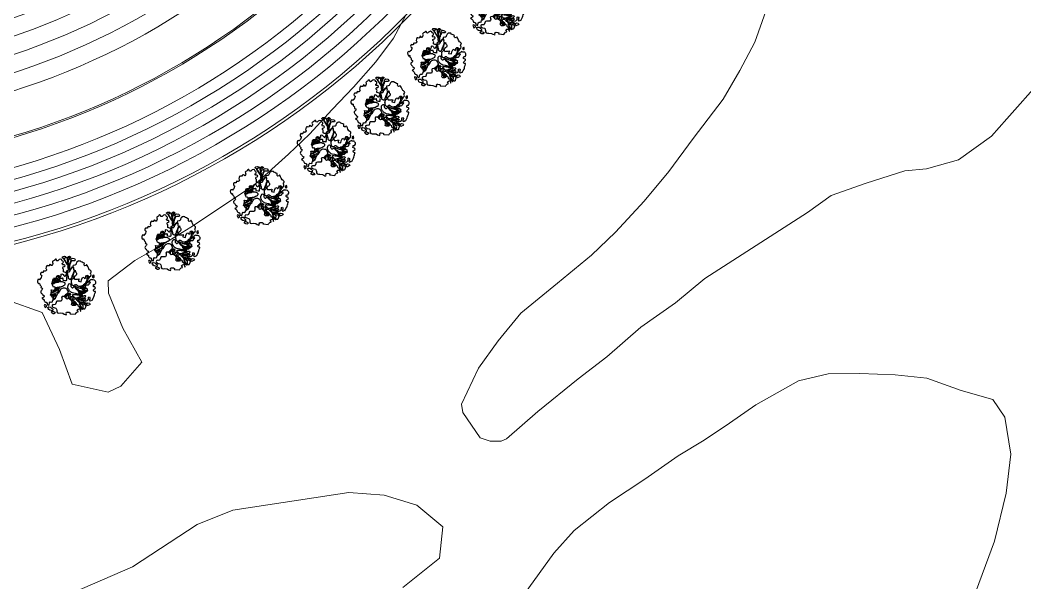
# Model space of a CAD drawing. Header units: metres. Extents: x 30 to 776, y 38 to 676.
# Drawn here: x 473.6 to 543.4, y 211.6 to 250.6 of the extents above; entities that cross this region are included whole.
import ezdxf

# ---------------------------------------------------------------- set-up
doc = ezdxf.new("R2010")
doc.units = ezdxf.units.M
doc.layers.add('01_Fina', color=7, linetype='Continuous')
doc.layers.add('planting render', color=7, linetype='Continuous')

# ---------------------------------------------------------------- blocks, each defined once
blk = doc.blocks.new('pohon2')
at = {"layer": 'planting render', "color": 94}
for points in [[(0.201, 0.693), (0.318, 0.683), (0.325, 0.664), (0.348, 0.627), (0.374, 0.613), (0.364, 0.59), (0.345, 0.569), (0.364, 0.552), (0.405, 0.538), (0.397, 0.514), (0.389, 0.492), (0.372, 0.498), (0.355, 0.488), (0.351, 0.471), (0.341, 0.456), (0.314, 0.451), (0.289, 0.458), (0.281, 0.48), (0.262, 0.486), (0.219, 0.494), (0.192, 0.477), (0.192, 0.45), (0.187, 0.406), (0.167, 0.38), (0.11, 0.354), (0.085, 0.354), (0.06, 0.373), (0.035, 0.361), (0.034, 0.35), (0.014, 0.343), (0.002, 0.333), (-0.024, 0.323), (-0.065, 0.333), (-0.075, 0.354), (-0.067, 0.367), (-0.058, 0.39), (-0.059, 0.413), (-0.067, 0.44), (-0.081, 0.444), (-0.112, 0.451), (-0.145, 0.456), (-0.169, 0.464), (-0.177, 0.476), (-0.178, 0.499), (-0.183, 0.542), (-0.194, 0.55), (-0.223, 0.56), (-0.244, 0.562), (-0.259, 0.574), (-0.259, 0.593), (-0.247, 0.616), (-0.209, 0.628), (-0.163, 0.628), (-0.147, 0.64), (-0.137, 0.652), (-0.127, 0.678), (-0.121, 0.711), (-0.103, 0.73), (-0.07, 0.73), (-0.035, 0.722), (0.025, 0.717), (0.061, 0.73), (0.089, 0.735), (0.107, 0.737), (0.115, 0.715), (0.104, 0.696), (0.108, 0.676), (0.13, 0.667), (0.17, 0.666), (0.192, 0.671), (0.196, 0.682), (0.191, 0.693), (0.201, 0.693)], [(-0.2, 0.771), (-0.235, 0.759), (-0.243, 0.736), (-0.228, 0.718), (-0.196, 0.719), (-0.161, 0.727), (-0.153, 0.74), (-0.168, 0.761), (-0.178, 0.77), (-0.2, 0.771)], [(-0.332, 0.587), (-0.33, 0.534), (-0.316, 0.511), (-0.287, 0.511), (-0.262, 0.498), (-0.272, 0.478), (-0.262, 0.464), (-0.258, 0.438), (-0.265, 0.4), (-0.286, 0.389), (-0.313, 0.363), (-0.341, 0.349), (-0.336, 0.309), (-0.339, 0.251), (-0.352, 0.229), (-0.303, 0.222), (-0.264, 0.213), (-0.261, 0.187), (-0.27, 0.154), (-0.283, 0.138), (-0.306, 0.15), (-0.326, 0.127), (-0.343, 0.102), (-0.363, 0.073), (-0.354, 0.03), (-0.355, -0.018), (-0.347, -0.047), (-0.291, -0.055), (-0.28, -0.077), (-0.284, -0.094), (-0.284, -0.119), (-0.279, -0.137), (-0.268, -0.131), (-0.257, -0.135), (-0.243, -0.144), (-0.23, -0.139), (-0.22, -0.126), (-0.205, -0.12), (-0.192, -0.13), (-0.184, -0.145), (-0.185, -0.164), (-0.187, -0.184), (-0.176, -0.196), (-0.158, -0.191), (-0.139, -0.181), (-0.124, -0.164), (-0.101, -0.155), (-0.089, -0.154), (-0.077, -0.175), (-0.065, -0.216), (-0.074, -0.232), (-0.093, -0.242), (-0.118, -0.243), (-0.147, -0.249), (-0.152, -0.282), (-0.152, -0.299), (-0.158, -0.31), (-0.177, -0.323), (-0.182, -0.346), (-0.174, -0.361), (-0.15, -0.372), (-0.137, -0.39), (-0.148, -0.407), (-0.164, -0.413), (-0.194, -0.405), (-0.204, -0.414), (-0.211, -0.435), (-0.197, -0.447), (-0.194, -0.465), (-0.195, -0.482), (-0.206, -0.492), (-0.227, -0.497), (-0.234, -0.513), (-0.249, -0.523), (-0.279, -0.526), (-0.298, -0.513), (-0.315, -0.497), (-0.329, -0.48), (-0.341, -0.471), (-0.355, -0.473), (-0.363, -0.482), (-0.366, -0.494), (-0.375, -0.504), (-0.387, -0.504), (-0.404, -0.484), (-0.413, -0.468), (-0.428, -0.458), (-0.44, -0.449), (-0.447, -0.441), (-0.449, -0.428), (-0.441, -0.412), (-0.435, -0.401), (-0.431, -0.391), (-0.435, -0.367), (-0.445, -0.343), (-0.454, -0.344), (-0.478, -0.362), (-0.491, -0.364), (-0.5, -0.349), (-0.503, -0.335), (-0.502, -0.326), (-0.508, -0.325), (-0.518, -0.317), (-0.539, -0.318), (-0.549, -0.32), (-0.561, -0.311), (-0.564, -0.304), (-0.568, -0.278), (-0.568, -0.245), (-0.558, -0.236), (-0.551, -0.228), (-0.548, -0.215), (-0.551, -0.205), (-0.555, -0.197), (-0.561, -0.189), (-0.572, -0.181), (-0.583, -0.178), (-0.591, -0.178), (-0.606, -0.181), (-0.613, -0.176), (-0.613, -0.169), (-0.614, -0.155), (-0.614, -0.144), (-0.622, -0.136), (-0.641, -0.133), (-0.654, -0.133), (-0.659, -0.135), (-0.669, -0.119), (-0.671, -0.094), (-0.664, -0.08), (-0.653, -0.072), (-0.635, -0.064), (-0.635, -0.046), (-0.639, -0.019), (-0.642, 0.006), (-0.656, 0.021), (-0.664, 0.043), (-0.675, 0.042), (-0.693, 0.04), (-0.704, 0.048), (-0.707, 0.06), (-0.711, 0.078), (-0.702, 0.111), (-0.69, 0.127), (-0.673, 0.138), (-0.663, 0.136), (-0.661, 0.124), (-0.648, 0.13), (-0.642, 0.143), (-0.636, 0.165), (-0.619, 0.175), (-0.608, 0.182), (-0.597, 0.192), (-0.598, 0.203), (-0.598, 0.215), (-0.593, 0.221), (-0.585, 0.224), (-0.566, 0.229), (-0.559, 0.239), (-0.559, 0.257), (-0.564, 0.269), (-0.576, 0.283), (-0.587, 0.302), (-0.585, 0.321), (-0.576, 0.335), (-0.566, 0.347), (-0.55, 0.355), (-0.538, 0.363), (-0.527, 0.374), (-0.523, 0.387), (-0.503, 0.387), (-0.487, 0.395), (-0.487, 0.411), (-0.491, 0.427), (-0.507, 0.446), (-0.517, 0.453), (-0.529, 0.459), (-0.516, 0.468), (-0.5, 0.474), (-0.471, 0.492), (-0.461, 0.509), (-0.456, 0.521), (-0.441, 0.535), (-0.43, 0.538), (-0.411, 0.537), (-0.399, 0.543), (-0.384, 0.563), (-0.382, 0.578), (-0.372, 0.59), (-0.355, 0.591), (-0.332, 0.592), (-0.332, 0.587)], [(-0.411, 0.664), (-0.392, 0.655), (-0.38, 0.639), (-0.384, 0.62), (-0.396, 0.609), (-0.414, 0.601), (-0.44, 0.601), (-0.44, 0.601), (-0.442, 0.621), (-0.42, 0.646), (-0.412, 0.664)], [(-0.222, 0.704), (-0.256, 0.707), (-0.288, 0.705), (-0.317, 0.695), (-0.317, 0.695), (-0.335, 0.671), (-0.345, 0.653), (-0.342, 0.636), (-0.325, 0.633), (-0.285, 0.627), (-0.266, 0.644), (-0.254, 0.655), (-0.24, 0.656), (-0.227, 0.671), (-0.222, 0.704)], [(0.447, 0.428), (0.468, 0.413), (0.491, 0.415), (0.51, 0.421), (0.529, 0.437), (0.527, 0.448), (0.524, 0.473), (0.519, 0.492), (0.519, 0.513), (0.511, 0.525), (0.497, 0.525), (0.472, 0.506), (0.468, 0.48), (0.468, 0.457), (0.462, 0.436), (0.45, 0.435), (0.447, 0.428)], [(0.488, 0.335), (0.531, 0.312), (0.555, 0.283), (0.555, 0.258), (0.548, 0.226), (0.572, 0.213), (0.586, 0.232), (0.588, 0.26), (0.582, 0.299), (0.601, 0.306), (0.623, 0.292), (0.634, 0.278), (0.65, 0.281), (0.652, 0.27), (0.66, 0.234), (0.673, 0.199), (0.676, 0.173), (0.676, 0.143), (0.683, 0.114), (0.686, 0.079), (0.685, 0.066), (0.661, 0.066), (0.644, 0.062), (0.633, 0.047), (0.633, 0.034), (0.652, 0.011), (0.671, -0.012), (0.664, -0.028), (0.653, -0.038), (0.63, -0.039), (0.61, -0.046), (0.61, -0.069), (0.611, -0.092), (0.642, -0.096), (0.648, -0.11), (0.655, -0.134), (0.65, -0.162), (0.636, -0.176), (0.622, -0.186), (0.615, -0.198), (0.582, -0.194), (0.566, -0.191), (0.553, -0.194), (0.537, -0.196), (0.527, -0.184), (0.508, -0.169), (0.493, -0.157), (0.502, -0.141), (0.518, -0.13), (0.515, -0.106), (0.499, -0.09), (0.498, -0.066), (0.488, -0.047), (0.465, -0.042), (0.451, -0.042), (0.423, -0.02), (0.424, -0.001), (0.433, 0.016), (0.447, 0.023), (0.483, 0.036), (0.483, 0.057), (0.496, 0.084), (0.488, 0.103), (0.47, 0.112), (0.47, 0.112), (0.445, 0.143), (0.437, 0.161), (0.412, 0.165), (0.387, 0.186), (0.388, 0.209), (0.413, 0.219), (0.44, 0.208), (0.462, 0.208), (0.474, 0.214), (0.473, 0.239), (0.457, 0.255), (0.463, 0.267), (0.477, 0.273), (0.49, 0.282), (0.485, 0.302), (0.479, 0.314), (0.488, 0.335)], [(0.619, 0.383), (0.611, 0.4), (0.573, 0.424), (0.562, 0.43), (0.54, 0.417), (0.537, 0.397), (0.539, 0.386), (0.55, 0.371), (0.562, 0.359), (0.597, 0.361), (0.608, 0.37), (0.619, 0.383)], [(0.244, -0.097), (0.311, -0.096), (0.311, -0.147), (0.323, -0.2), (0.353, -0.219), (0.376, -0.188), (0.397, -0.215), (0.393, -0.241), (0.408, -0.269), (0.429, -0.273), (0.446, -0.264), (0.463, -0.251), (0.482, -0.248), (0.507, -0.276), (0.507, -0.305), (0.488, -0.335), (0.49, -0.355), (0.5, -0.368), (0.492, -0.389), (0.466, -0.406), (0.444, -0.414), (0.414, -0.451), (0.393, -0.48), (0.374, -0.502), (0.359, -0.519), (0.353, -0.496), (0.353, -0.496), (0.326, -0.487), (0.308, -0.496), (0.3, -0.512), (0.3, -0.54), (0.3, -0.54), (0.267, -0.548), (0.242, -0.554), (0.217, -0.557), (0.205, -0.572), (0.187, -0.572), (0.163, -0.569), (0.147, -0.561), (0.123, -0.532), (0.112, -0.498), (0.112, -0.482), (0.105, -0.463), (0.087, -0.454), (0.087, -0.454), (0.047, -0.439), (0.047, -0.439), (0.048, -0.422), (0.048, -0.422), (0.067, -0.39), (0.067, -0.39), (0.074, -0.362), (0.074, -0.346), (0.074, -0.346), (0.096, -0.323), (0.096, -0.323), (0.122, -0.337), (0.122, -0.337), (0.136, -0.305), (0.152, -0.29), (0.166, -0.277), (0.17, -0.25), (0.165, -0.228), (0.151, -0.209), (0.127, -0.194), (0.127, -0.157), (0.145, -0.125), (0.181, -0.134), (0.213, -0.144), (0.239, -0.155), (0.253, -0.148), (0.242, -0.125), (0.244, -0.097), (0.244, -0.097)], [(0.571, -0.244), (0.588, -0.264), (0.582, -0.289), (0.572, -0.307), (0.556, -0.294), (0.544, -0.28), (0.552, -0.258), (0.571, -0.244)], [(-0.155, -0.592), (-0.191, -0.553), (-0.198, -0.555), (-0.226, -0.56), (-0.24, -0.581), (-0.225, -0.603), (-0.192, -0.612), (-0.171, -0.612), (-0.155, -0.592)], [(-0.043, -0.619), (-0.052, -0.601), (-0.078, -0.592), (-0.106, -0.611), (-0.098, -0.628), (-0.08, -0.636), (-0.043, -0.619)], [(0.049, -0.552), (0.011, -0.545), (-0.01, -0.535), (-0.035, -0.556), (-0.029, -0.58), (-0.002, -0.604), (0.047, -0.604), (0.072, -0.581), (0.07, -0.558), (0.049, -0.552)]]:
    blk.add_lwpolyline(points, dxfattribs=at)
at = {"layer": 'planting render', "color": 34}
for points in [[(0.397, 0.514), (0.397, 0.497), (0.403, 0.493), (0.407, 0.488), (0.413, 0.489), (0.421, 0.494), (0.421, 0.502), (0.417, 0.515), (0.416, 0.528), (0.415, 0.539), (0.415, 0.546), (0.416, 0.555), (0.416, 0.568), (0.421, 0.577), (0.427, 0.587), (0.431, 0.586), (0.431, 0.583), (0.427, 0.576), (0.422, 0.568), (0.422, 0.562), (0.422, 0.541), (0.422, 0.532), (0.423, 0.52), (0.423, 0.516), (0.426, 0.511), (0.431, 0.511), (0.439, 0.516), (0.443, 0.522), (0.451, 0.532), (0.456, 0.538), (0.465, 0.544), (0.469, 0.539), (0.471, 0.534), (0.462, 0.525), (0.443, 0.505), (0.413, 0.468), (0.402, 0.458), (0.394, 0.443), (0.384, 0.426), (0.381, 0.42), (0.38, 0.413), (0.38, 0.409), (0.383, 0.405), (0.388, 0.406), (0.393, 0.407), (0.404, 0.413), (0.409, 0.417), (0.418, 0.423), (0.427, 0.428), (0.435, 0.432), (0.446, 0.437), (0.45, 0.435), (0.447, 0.428), (0.443, 0.425), (0.431, 0.417), (0.419, 0.412), (0.409, 0.403), (0.402, 0.397), (0.403, 0.393), (0.415, 0.386), (0.428, 0.385), (0.474, 0.383), (0.49, 0.383), (0.505, 0.387), (0.515, 0.389), (0.528, 0.394), (0.537, 0.397), (0.543, 0.39), (0.539, 0.386), (0.523, 0.38), (0.512, 0.377), (0.5, 0.372), (0.489, 0.372), (0.471, 0.372), (0.445, 0.372), (0.428, 0.376), (0.415, 0.377), (0.397, 0.377), (0.377, 0.379), (0.367, 0.377), (0.34, 0.36), (0.331, 0.358), (0.319, 0.355), (0.311, 0.351), (0.307, 0.347), (0.303, 0.335), (0.308, 0.329), (0.324, 0.329), (0.335, 0.329), (0.381, 0.33), (0.423, 0.331), (0.445, 0.341), (0.464, 0.336), (0.484, 0.327), (0.48, 0.318), (0.47, 0.321), (0.453, 0.325), (0.444, 0.321), (0.434, 0.319), (0.42, 0.319), (0.395, 0.316), (0.39, 0.312), (0.397, 0.304), (0.406, 0.294), (0.418, 0.289), (0.437, 0.281), (0.452, 0.279), (0.466, 0.274), (0.47, 0.27), (0.463, 0.267), (0.462, 0.264), (0.45, 0.269), (0.444, 0.27), (0.437, 0.27), (0.426, 0.274), (0.414, 0.279), (0.4, 0.285), (0.394, 0.29), (0.387, 0.297), (0.382, 0.301), (0.376, 0.306), (0.362, 0.311), (0.354, 0.314), (0.343, 0.314), (0.332, 0.314), (0.319, 0.314), (0.31, 0.312), (0.304, 0.309), (0.305, 0.305), (0.314, 0.297), (0.323, 0.291), (0.339, 0.281), (0.36, 0.265), (0.383, 0.252), (0.397, 0.241), (0.409, 0.236), (0.426, 0.227), (0.412, 0.224), (0.406, 0.224), (0.39, 0.232), (0.382, 0.236), (0.372, 0.243), (0.367, 0.247), (0.357, 0.252), (0.348, 0.257), (0.341, 0.262), (0.331, 0.268), (0.317, 0.277), (0.307, 0.283), (0.301, 0.291), (0.295, 0.295), (0.286, 0.302), (0.279, 0.304), (0.275, 0.306), (0.267, 0.309), (0.26, 0.308), (0.25, 0.308), (0.237, 0.307), (0.233, 0.306), (0.227, 0.302), (0.223, 0.3), (0.218, 0.291), (0.214, 0.288), (0.208, 0.284), (0.191, 0.27), (0.183, 0.266), (0.178, 0.261), (0.175, 0.256), (0.173, 0.249), (0.173, 0.243), (0.176, 0.236), (0.183, 0.231), (0.192, 0.229), (0.205, 0.228), (0.236, 0.225), (0.251, 0.224), (0.27, 0.223), (0.292, 0.223), (0.323, 0.221), (0.338, 0.219), (0.343, 0.218), (0.346, 0.217), (0.353, 0.214), (0.371, 0.215), (0.382, 0.211), (0.388, 0.211), (0.388, 0.209), (0.374, 0.203), (0.363, 0.202), (0.353, 0.203), (0.346, 0.203), (0.337, 0.206), (0.329, 0.208), (0.321, 0.209), (0.315, 0.209), (0.306, 0.208), (0.298, 0.207), (0.288, 0.206), (0.263, 0.203), (0.251, 0.205), (0.238, 0.204), (0.23, 0.202), (0.222, 0.202), (0.162, 0.202), (0.136, 0.196), (0.123, 0.19), (0.108, 0.183), (0.098, 0.178), (0.081, 0.165), (0.065, 0.15), (0.055, 0.141), (0.049, 0.134), (0.038, 0.119), (0.028, 0.101), (0.025, 0.088), (0.023, 0.072), (0.023, 0.061), (0.023, 0.049), (0.023, 0.04), (0.028, 0.031), (0.037, 0.01), (0.055, -0.002), (0.063, 0.003), (0.077, 0.005), (0.082, 0.012), (0.086, 0.025), (0.086, 0.039), (0.089, 0.049), (0.093, 0.056), (0.098, 0.064), (0.108, 0.072), (0.108, 0.072), (0.124, 0.082), (0.124, 0.082), (0.144, 0.081), (0.144, 0.081), (0.152, 0.072), (0.152, 0.072), (0.157, 0.061), (0.166, 0.055), (0.176, 0.053), (0.185, 0.056), (0.191, 0.063), (0.193, 0.067), (0.195, 0.071), (0.2, 0.076), (0.207, 0.08), (0.207, 0.08), (0.215, 0.086), (0.221, 0.09), (0.226, 0.094), (0.229, 0.097), (0.236, 0.1), (0.242, 0.102), (0.247, 0.105), (0.253, 0.107), (0.258, 0.11), (0.263, 0.113), (0.267, 0.116), (0.271, 0.121), (0.275, 0.127), (0.278, 0.131), (0.278, 0.131), (0.281, 0.138), (0.285, 0.142), (0.288, 0.148), (0.291, 0.153), (0.302, 0.169), (0.308, 0.177), (0.315, 0.181), (0.326, 0.187), (0.334, 0.189), (0.34, 0.189), (0.349, 0.19), (0.357, 0.189), (0.368, 0.189), (0.377, 0.19), (0.387, 0.189), (0.387, 0.189), (0.387, 0.186), (0.366, 0.185), (0.358, 0.184), (0.35, 0.183), (0.346, 0.182), (0.342, 0.181), (0.338, 0.179), (0.335, 0.177), (0.331, 0.176), (0.326, 0.173), (0.322, 0.17), (0.318, 0.167), (0.316, 0.164), (0.313, 0.162), (0.31, 0.159), (0.308, 0.155), (0.307, 0.152), (0.307, 0.152), (0.305, 0.146), (0.304, 0.144), (0.304, 0.144), (0.303, 0.141), (0.303, 0.141), (0.303, 0.137), (0.303, 0.137), (0.303, 0.132), (0.307, 0.131), (0.315, 0.131), (0.318, 0.134), (0.327, 0.14), (0.327, 0.14), (0.336, 0.144), (0.339, 0.145), (0.344, 0.146), (0.352, 0.148), (0.356, 0.149), (0.367, 0.15), (0.374, 0.152), (0.38, 0.154), (0.386, 0.157), (0.391, 0.16), (0.395, 0.165), (0.398, 0.168), (0.398, 0.168), (0.402, 0.173), (0.405, 0.17), (0.4, 0.164), (0.397, 0.158), (0.394, 0.155), (0.39, 0.153), (0.39, 0.153), (0.386, 0.15), (0.386, 0.15), (0.382, 0.146), (0.382, 0.146), (0.375, 0.145), (0.367, 0.145), (0.362, 0.145), (0.358, 0.144), (0.358, 0.144), (0.354, 0.143), (0.354, 0.143), (0.35, 0.14), (0.35, 0.14), (0.349, 0.137), (0.349, 0.132), (0.353, 0.13), (0.358, 0.13), (0.368, 0.129), (0.373, 0.128), (0.379, 0.128), (0.388, 0.125), (0.397, 0.125), (0.404, 0.125), (0.411, 0.125), (0.418, 0.125), (0.423, 0.125), (0.43, 0.125), (0.436, 0.125), (0.438, 0.127), (0.442, 0.128), (0.446, 0.129), (0.45, 0.13), (0.453, 0.133), (0.463, 0.121), (0.455, 0.116), (0.45, 0.114), (0.445, 0.112), (0.44, 0.112), (0.432, 0.111), (0.428, 0.111), (0.422, 0.111), (0.414, 0.113), (0.41, 0.113), (0.406, 0.113), (0.403, 0.113), (0.396, 0.113), (0.392, 0.113), (0.386, 0.114), (0.381, 0.115), (0.381, 0.115), (0.374, 0.115), (0.369, 0.115), (0.365, 0.115), (0.361, 0.116), (0.356, 0.117), (0.356, 0.117), (0.348, 0.118), (0.342, 0.12), (0.337, 0.121), (0.331, 0.121), (0.325, 0.12), (0.325, 0.12), (0.305, 0.117), (0.3, 0.116), (0.296, 0.115), (0.293, 0.112), (0.289, 0.108), (0.286, 0.106), (0.281, 0.104), (0.276, 0.103), (0.273, 0.103), (0.269, 0.102), (0.264, 0.101), (0.244, 0.088), (0.234, 0.084), (0.229, 0.08), (0.224, 0.076), (0.219, 0.072), (0.219, 0.072), (0.215, 0.066), (0.213, 0.063), (0.213, 0.063), (0.21, 0.06), (0.21, 0.06), (0.204, 0.057), (0.201, 0.055), (0.197, 0.05), (0.194, 0.047), (0.194, 0.047), (0.192, 0.042), (0.191, 0.036), (0.191, 0.036), (0.192, 0.033), (0.201, 0.032), (0.201, 0.032), (0.209, 0.033), (0.227, 0.039), (0.227, 0.039), (0.241, 0.045), (0.248, 0.047), (0.257, 0.049), (0.267, 0.05), (0.278, 0.052), (0.297, 0.052), (0.308, 0.054), (0.319, 0.052), (0.328, 0.053), (0.338, 0.055), (0.351, 0.057), (0.358, 0.061), (0.368, 0.067), (0.376, 0.072), (0.384, 0.076), (0.397, 0.08), (0.409, 0.083), (0.418, 0.085), (0.431, 0.088), (0.443, 0.091), (0.452, 0.092), (0.468, 0.092), (0.478, 0.092), (0.487, 0.092), (0.492, 0.094), (0.494, 0.089), (0.487, 0.088), (0.48, 0.087), (0.469, 0.085), (0.464, 0.085), (0.455, 0.085), (0.45, 0.082), (0.445, 0.081), (0.437, 0.079), (0.433, 0.077), (0.429, 0.076), (0.424, 0.076), (0.42, 0.075), (0.416, 0.075), (0.412, 0.074), (0.407, 0.071), (0.405, 0.071), (0.405, 0.071), (0.401, 0.069), (0.397, 0.067), (0.393, 0.064), (0.393, 0.064), (0.388, 0.06), (0.385, 0.057), (0.383, 0.054), (0.38, 0.051), (0.378, 0.046), (0.378, 0.044), (0.378, 0.041), (0.378, 0.041), (0.381, 0.04), (0.381, 0.04), (0.39, 0.039), (0.397, 0.037), (0.4, 0.037), (0.404, 0.037), (0.41, 0.036), (0.413, 0.035), (0.418, 0.034), (0.423, 0.034), (0.427, 0.034), (0.427, 0.034), (0.433, 0.034), (0.439, 0.033), (0.442, 0.033), (0.448, 0.03), (0.452, 0.029), (0.453, 0.025), (0.443, 0.021), (0.439, 0.024), (0.434, 0.025), (0.427, 0.026), (0.424, 0.026), (0.421, 0.027), (0.418, 0.027), (0.412, 0.027), (0.408, 0.027), (0.401, 0.027), (0.396, 0.027), (0.389, 0.028), (0.385, 0.03), (0.382, 0.031), (0.376, 0.032), (0.371, 0.033), (0.366, 0.034), (0.361, 0.034), (0.356, 0.035), (0.346, 0.035), (0.34, 0.036), (0.335, 0.036), (0.329, 0.036), (0.326, 0.035), (0.326, 0.035), (0.324, 0.034), (0.323, 0.031), (0.323, 0.029), (0.326, 0.026), (0.332, 0.021), (0.336, 0.019), (0.345, 0.014), (0.35, 0.013), (0.355, 0.011), (0.364, 0.007), (0.374, 0.004), (0.378, 0.003), (0.382, 0.001), (0.39, -0.008), (0.395, -0.012), (0.398, -0.014), (0.403, -0.018), (0.408, -0.021), (0.411, -0.021), (0.414, -0.021), (0.42, -0.021), (0.423, -0.021), (0.424, -0.021), (0.444, -0.036), (0.426, -0.038), (0.42, -0.036), (0.411, -0.033), (0.411, -0.033), (0.405, -0.031), (0.402, -0.03), (0.397, -0.031), (0.397, -0.031), (0.397, -0.031), (0.395, -0.039), (0.4, -0.043), (0.4, -0.043), (0.409, -0.049), (0.416, -0.052), (0.428, -0.063), (0.437, -0.081), (0.446, -0.092), (0.453, -0.099), (0.461, -0.109), (0.469, -0.115), (0.479, -0.124), (0.489, -0.13), (0.499, -0.136), (0.502, -0.141), (0.497, -0.149), (0.488, -0.14), (0.483, -0.138), (0.473, -0.134), (0.467, -0.13), (0.462, -0.127), (0.462, -0.127), (0.455, -0.12), (0.449, -0.113), (0.449, -0.113), (0.441, -0.108), (0.437, -0.108), (0.437, -0.108), (0.434, -0.115), (0.437, -0.12), (0.44, -0.124), (0.448, -0.144), (0.451, -0.151), (0.456, -0.165), (0.458, -0.171), (0.464, -0.19), (0.474, -0.213), (0.476, -0.217), (0.48, -0.224), (0.483, -0.23), (0.486, -0.239), (0.486, -0.247), (0.485, -0.252), (0.482, -0.248), (0.476, -0.249), (0.472, -0.236), (0.47, -0.232), (0.468, -0.227), (0.467, -0.223), (0.465, -0.22), (0.463, -0.216), (0.461, -0.212), (0.459, -0.21), (0.459, -0.21), (0.454, -0.209), (0.45, -0.209), (0.447, -0.211), (0.445, -0.214), (0.444, -0.218), (0.444, -0.224), (0.444, -0.229), (0.444, -0.233), (0.445, -0.239), (0.445, -0.244), (0.445, -0.249), (0.445, -0.255), (0.446, -0.264), (0.446, -0.264), (0.429, -0.273), (0.428, -0.256), (0.426, -0.248), (0.426, -0.243), (0.427, -0.236), (0.427, -0.229), (0.428, -0.221), (0.428, -0.215), (0.428, -0.21), (0.43, -0.204), (0.43, -0.199), (0.43, -0.192), (0.43, -0.188), (0.431, -0.182), (0.436, -0.162), (0.434, -0.155), (0.433, -0.146), (0.431, -0.14), (0.43, -0.136), (0.426, -0.13), (0.424, -0.122), (0.423, -0.115), (0.423, -0.11), (0.42, -0.104), (0.419, -0.089), (0.417, -0.083), (0.414, -0.077), (0.412, -0.073), (0.406, -0.069), (0.396, -0.064), (0.38, -0.045), (0.376, -0.039), (0.37, -0.031), (0.369, -0.026), (0.364, -0.02), (0.36, -0.012), (0.356, -0.008), (0.348, -0.003), (0.336, 0.001), (0.325, 0.006), (0.319, 0.01), (0.313, 0.014), (0.307, 0.018), (0.3, 0.02), (0.289, 0.022), (0.28, 0.022), (0.273, 0.022), (0.262, 0.018), (0.251, 0.013), (0.241, 0.008), (0.233, 0.005), (0.21, -0.007), (0.2, -0.008), (0.189, -0.003), (0.182, 0), (0.178, 0.005), (0.173, 0.013), (0.169, 0.018), (0.165, 0.022), (0.161, 0.026), (0.154, 0.028), (0.15, 0.029), (0.147, 0.03), (0.141, 0.03), (0.133, 0.028), (0.128, 0.026), (0.122, 0.024), (0.116, 0.02), (0.112, 0.014), (0.108, 0.008), (0.104, 0.002), (0.102, -0.006), (0.1, -0.012), (0.092, -0.037), (0.088, -0.044), (0.085, -0.055), (0.083, -0.061), (0.083, -0.068), (0.082, -0.074), (0.082, -0.088), (0.094, -0.125), (0.104, -0.134), (0.107, -0.136), (0.113, -0.141), (0.12, -0.146), (0.13, -0.151), (0.127, -0.157), (0.127, -0.175), (0.107, -0.174), (0.099, -0.168), (0.099, -0.168), (0.089, -0.165), (0.083, -0.17), (0.083, -0.17), (0.085, -0.181), (0.09, -0.189), (0.098, -0.226), (0.099, -0.24), (0.099, -0.247), (0.099, -0.252), (0.099, -0.259), (0.1, -0.273), (0.101, -0.279), (0.101, -0.279), (0.103, -0.287), (0.106, -0.298), (0.109, -0.307), (0.11, -0.314), (0.111, -0.321), (0.111, -0.326), (0.109, -0.33), (0.096, -0.323), (0.092, -0.297), (0.091, -0.293), (0.091, -0.288), (0.09, -0.284), (0.09, -0.281), (0.088, -0.276), (0.088, -0.273), (0.085, -0.264), (0.085, -0.261), (0.084, -0.258), (0.084, -0.253), (0.085, -0.249), (0.085, -0.244), (0.085, -0.242), (0.085, -0.239), (0.085, -0.235), (0.083, -0.228), (0.08, -0.221), (0.079, -0.217), (0.077, -0.211), (0.076, -0.208), (0.075, -0.204), (0.073, -0.193), (0.07, -0.187), (0.069, -0.181), (0.069, -0.177), (0.069, -0.174), (0.069, -0.162), (0.07, -0.156), (0.068, -0.147), (0.067, -0.143), (0.061, -0.13), (0.059, -0.127), (0.057, -0.125), (0.053, -0.111), (0.05, -0.103), (0.044, -0.099), (0.039, -0.099), (0.028, -0.104), (0.022, -0.108), (0.01, -0.111), (0.001, -0.115), (-0.003, -0.122), (-0.005, -0.128), (-0.005, -0.135), (-0.005, -0.143), (-0.006, -0.152), (-0.009, -0.159), (-0.014, -0.165), (-0.02, -0.17), (-0.021, -0.179), (-0.027, -0.192), (-0.031, -0.202), (-0.035, -0.213), (-0.04, -0.222), (-0.044, -0.231), (-0.049, -0.238), (-0.05, -0.249), (-0.052, -0.255), (-0.052, -0.263), (-0.044, -0.265), (-0.033, -0.269), (-0.021, -0.272), (-0.009, -0.276), (-0.005, -0.286), (-0.005, -0.286), (0.002, -0.3), (0.003, -0.312), (0.005, -0.323), (0.011, -0.336), (0.016, -0.343), (0.021, -0.35), (0.034, -0.379), (0.044, -0.389), (0.054, -0.395), (0.061, -0.4), (0.057, -0.406), (0.037, -0.396), (0.029, -0.39), (0.018, -0.378), (0.016, -0.37), (0.012, -0.363), (0.006, -0.351), (0.005, -0.345), (0.003, -0.338), (-0.002, -0.337), (-0.008, -0.328), (-0.011, -0.322), (-0.013, -0.311), (-0.017, -0.305), (-0.017, -0.305), (-0.023, -0.305), (-0.023, -0.313), (-0.021, -0.321), (-0.022, -0.334), (-0.023, -0.338), (-0.024, -0.348), (-0.024, -0.359), (-0.024, -0.365), (-0.024, -0.373), (-0.024, -0.382), (-0.025, -0.395), (-0.027, -0.416), (-0.027, -0.422), (-0.025, -0.443), (-0.023, -0.452), (-0.023, -0.464), (-0.023, -0.475), (-0.019, -0.494), (-0.017, -0.502), (-0.013, -0.518), (-0.011, -0.531), (-0.009, -0.538), (-0.02, -0.539), (-0.024, -0.533), (-0.03, -0.518), (-0.035, -0.504), (-0.036, -0.496), (-0.036, -0.488), (-0.037, -0.477), (-0.037, -0.465), (-0.04, -0.453), (-0.042, -0.445), (-0.04, -0.435), (-0.04, -0.427), (-0.04, -0.42), (-0.04, -0.413), (-0.04, -0.413), (-0.04, -0.401), (-0.04, -0.391), (-0.04, -0.391), (-0.043, -0.38), (-0.043, -0.38), (-0.053, -0.377), (-0.058, -0.387), (-0.059, -0.394), (-0.056, -0.401), (-0.056, -0.401), (-0.059, -0.417), (-0.062, -0.429), (-0.062, -0.429), (-0.062, -0.443), (-0.062, -0.451), (-0.062, -0.46), (-0.069, -0.466), (-0.079, -0.484), (-0.08, -0.498), (-0.079, -0.508), (-0.077, -0.526), (-0.073, -0.54), (-0.07, -0.563), (-0.07, -0.587), (-0.07, -0.61), (-0.077, -0.613), (-0.078, -0.609), (-0.078, -0.592), (-0.078, -0.577), (-0.08, -0.563), (-0.081, -0.551), (-0.083, -0.542), (-0.086, -0.531), (-0.091, -0.524), (-0.095, -0.531), (-0.101, -0.542), (-0.105, -0.562), (-0.112, -0.577), (-0.122, -0.601), (-0.131, -0.603), (-0.136, -0.6), (-0.135, -0.592), (-0.127, -0.577), (-0.123, -0.566), (-0.119, -0.554), (-0.116, -0.542), (-0.109, -0.532), (-0.105, -0.518), (-0.097, -0.505), (-0.097, -0.496), (-0.095, -0.486), (-0.09, -0.479), (-0.084, -0.469), (-0.078, -0.459), (-0.073, -0.449), (-0.074, -0.438), (-0.083, -0.439), (-0.093, -0.447), (-0.109, -0.464), (-0.16, -0.52), (-0.182, -0.543), (-0.192, -0.554), (-0.203, -0.556), (-0.204, -0.552), (-0.198, -0.543), (-0.102, -0.441), (-0.093, -0.433), (-0.083, -0.425), (-0.077, -0.418), (-0.069, -0.397), (-0.068, -0.388), (-0.07, -0.379), (-0.071, -0.375), (-0.066, -0.361), (-0.061, -0.353), (-0.054, -0.345), (-0.05, -0.334), (-0.047, -0.324), (-0.046, -0.316), (-0.046, -0.306), (-0.051, -0.295), (-0.058, -0.291), (-0.066, -0.287), (-0.071, -0.285), (-0.077, -0.28), (-0.076, -0.271), (-0.073, -0.265), (-0.058, -0.228), (-0.053, -0.216), (-0.053, -0.206), (-0.053, -0.195), (-0.053, -0.187), (-0.051, -0.174), (-0.05, -0.169), (-0.05, -0.155), (-0.049, -0.135), (-0.048, -0.12), (-0.045, -0.11), (-0.045, -0.101), (-0.045, -0.09), (-0.045, -0.086), (-0.041, -0.071), (-0.041, -0.061), (-0.042, -0.049), (-0.055, -0.051), (-0.065, -0.05), (-0.068, -0.046), (-0.104, -0.046), (-0.113, -0.052), (-0.117, -0.064), (-0.122, -0.085), (-0.129, -0.096), (-0.138, -0.095), (-0.15, -0.089), (-0.163, -0.084), (-0.181, -0.091), (-0.195, -0.098), (-0.202, -0.106), (-0.224, -0.114), (-0.238, -0.114), (-0.252, -0.12), (-0.265, -0.125), (-0.274, -0.122), (-0.283, -0.125), (-0.284, -0.119), (-0.284, -0.111), (-0.27, -0.11), (-0.26, -0.108), (-0.249, -0.104), (-0.242, -0.1), (-0.231, -0.096), (-0.213, -0.092), (-0.201, -0.087), (-0.195, -0.082), (-0.192, -0.076), (-0.192, -0.068), (-0.195, -0.062), (-0.199, -0.059), (-0.21, -0.056), (-0.219, -0.056), (-0.234, -0.057), (-0.245, -0.058), (-0.262, -0.058), (-0.272, -0.06), (-0.275, -0.061), (-0.286, -0.066), (-0.291, -0.055), (-0.347, -0.047), (-0.337, -0.033), (-0.328, -0.034), (-0.313, -0.03), (-0.3, -0.032), (-0.291, -0.034), (-0.272, -0.033), (-0.259, -0.03), (-0.247, -0.035), (-0.24, -0.036), (-0.223, -0.036), (-0.218, -0.036), (-0.208, -0.036), (-0.195, -0.034), (-0.187, -0.031), (-0.187, -0.031), (-0.186, -0.024), (-0.19, -0.018), (-0.196, -0.013), (-0.21, -0.006), (-0.221, -0.001), (-0.227, 0), (-0.245, -0.001), (-0.256, -0.002), (-0.278, -0.003), (-0.289, -0.001), (-0.305, -0.001), (-0.323, -0.004), (-0.334, -0.002), (-0.341, -0.002), (-0.348, -0.002), (-0.355, -0.002), (-0.355, 0.014), (-0.334, 0.01), (-0.325, 0.01), (-0.319, 0.012), (-0.306, 0.012), (-0.288, 0.012), (-0.288, 0.012), (-0.283, 0.02), (-0.287, 0.023), (-0.304, 0.037), (-0.313, 0.04), (-0.321, 0.046), (-0.325, 0.05), (-0.332, 0.052), (-0.337, 0.054), (-0.344, 0.056), (-0.35, 0.057), (-0.359, 0.055), (-0.359, 0.055), (-0.363, 0.073), (-0.343, 0.102), (-0.343, 0.084), (-0.343, 0.084), (-0.334, 0.071), (-0.334, 0.071), (-0.322, 0.065), (-0.314, 0.063), (-0.305, 0.056), (-0.301, 0.052), (-0.294, 0.046), (-0.283, 0.035), (-0.283, 0.035), (-0.268, 0.031), (-0.261, 0.025), (-0.256, 0.022), (-0.226, 0.015), (-0.218, 0.013), (-0.2, 0), (-0.188, -0.006), (-0.176, -0.01), (-0.162, -0.012), (-0.146, -0.017), (-0.141, -0.017), (-0.129, -0.017), (-0.117, -0.013), (-0.111, -0.011), (-0.089, -0.011), (-0.082, -0.008), (-0.069, -0.001), (-0.064, 0.008), (-0.059, 0.024), (-0.059, 0.038), (-0.063, 0.054), (-0.067, 0.064), (-0.079, 0.076), (-0.086, 0.081), (-0.106, 0.098), (-0.116, 0.105), (-0.13, 0.113), (-0.138, 0.117), (-0.153, 0.126), (-0.175, 0.131), (-0.183, 0.134), (-0.201, 0.139), (-0.215, 0.143), (-0.225, 0.147), (-0.237, 0.152), (-0.244, 0.155), (-0.25, 0.159), (-0.26, 0.161), (-0.267, 0.163), (-0.263, 0.181), (-0.234, 0.166), (-0.22, 0.162), (-0.213, 0.159), (-0.201, 0.153), (-0.187, 0.147), (-0.179, 0.147), (-0.176, 0.15), (-0.176, 0.15), (-0.173, 0.161), (-0.175, 0.169), (-0.179, 0.176), (-0.198, 0.186), (-0.215, 0.195), (-0.231, 0.205), (-0.243, 0.214), (-0.25, 0.222), (-0.256, 0.233), (-0.263, 0.239), (-0.269, 0.244), (-0.277, 0.248), (-0.287, 0.255), (-0.303, 0.265), (-0.311, 0.272), (-0.316, 0.276), (-0.326, 0.277), (-0.337, 0.278), (-0.337, 0.293), (-0.315, 0.289), (-0.295, 0.277), (-0.284, 0.27), (-0.271, 0.26), (-0.261, 0.249), (-0.25, 0.244), (-0.242, 0.235), (-0.238, 0.229), (-0.22, 0.213), (-0.215, 0.209), (-0.202, 0.202), (-0.187, 0.198), (-0.187, 0.198), (-0.176, 0.198), (-0.17, 0.204), (-0.172, 0.217), (-0.175, 0.224), (-0.18, 0.234), (-0.194, 0.248), (-0.2, 0.255), (-0.204, 0.263), (-0.216, 0.277), (-0.251, 0.298), (-0.259, 0.304), (-0.275, 0.314), (-0.284, 0.322), (-0.292, 0.327), (-0.302, 0.333), (-0.311, 0.34), (-0.317, 0.346), (-0.327, 0.356), (-0.313, 0.363), (-0.305, 0.371), (-0.296, 0.353), (-0.296, 0.353), (-0.283, 0.342), (-0.275, 0.335), (-0.264, 0.325), (-0.255, 0.319), (-0.241, 0.308), (-0.237, 0.307), (-0.231, 0.308), (-0.231, 0.308), (-0.227, 0.313), (-0.239, 0.328), (-0.241, 0.333), (-0.247, 0.346), (-0.251, 0.351), (-0.254, 0.355), (-0.258, 0.361), (-0.263, 0.368), (-0.267, 0.372), (-0.272, 0.378), (-0.272, 0.378), (-0.28, 0.392), (-0.265, 0.4), (-0.255, 0.377), (-0.25, 0.369), (-0.243, 0.357), (-0.237, 0.35), (-0.234, 0.342), (-0.226, 0.327), (-0.221, 0.322), (-0.221, 0.322), (-0.211, 0.319), (-0.211, 0.319), (-0.207, 0.33), (-0.211, 0.341), (-0.212, 0.345), (-0.216, 0.36), (-0.217, 0.376), (-0.217, 0.383), (-0.223, 0.391), (-0.223, 0.402), (-0.233, 0.414), (-0.244, 0.423), (-0.258, 0.438), (-0.26, 0.45)], [(0.192, 0.45), (0.202, 0.437), (0.202, 0.424), (0.211, 0.416), (0.216, 0.419), (0.221, 0.431), (0.221, 0.44), (0.227, 0.449), (0.228, 0.462), (0.234, 0.491)], [(0.32, 0.453), (0.309, 0.44), (0.301, 0.431), (0.289, 0.416), (0.283, 0.412), (0.271, 0.403), (0.262, 0.4), (0.252, 0.397), (0.243, 0.394), (0.233, 0.388), (0.227, 0.382), (0.222, 0.375), (0.218, 0.368), (0.218, 0.359), (0.218, 0.352), (0.223, 0.342), (0.237, 0.331), (0.248, 0.328), (0.256, 0.328), (0.269, 0.331), (0.279, 0.338), (0.287, 0.351), (0.303, 0.359), (0.312, 0.363), (0.333, 0.373), (0.34, 0.377), (0.349, 0.381), (0.353, 0.387), (0.361, 0.398), (0.366, 0.412), (0.375, 0.438), (0.382, 0.449), (0.389, 0.458), (0.399, 0.469), (0.4, 0.476), (0.394, 0.48), (0.386, 0.485), (0.385, 0.494)], [(0.254, 0.487), (0.248, 0.462), (0.246, 0.45), (0.246, 0.44), (0.241, 0.434), (0.235, 0.431), (0.235, 0.431), (0.23, 0.428), (0.226, 0.417), (0.222, 0.409), (0.222, 0.409), (0.233, 0.408), (0.245, 0.417), (0.255, 0.423), (0.27, 0.428), (0.273, 0.434), (0.273, 0.44), (0.271, 0.452), (0.272, 0.464), (0.273, 0.472), (0.276, 0.481)], [(-0.26, 0.45), (-0.212, 0.401), (-0.187, 0.3), (-0.18, 0.274), (-0.16, 0.257), (-0.145, 0.22), (-0.142, 0.198), (-0.127, 0.162), (-0.111, 0.147), (-0.07, 0.123), (-0.045, 0.119), (-0.02, 0.12), (0.007, 0.134), (0.024, 0.16), (0.05, 0.191), (0.052, 0.211), (0.041, 0.231), (0.026, 0.26), (0.006, 0.281), (-0.005, 0.299), (-0.019, 0.322)], [(-0.004, 0.331), (0.001, 0.311), (0.005, 0.303), (0.014, 0.301), (0.019, 0.307), (0.018, 0.318), (0.017, 0.328), (0.014, 0.343)], [(0.034, 0.35), (0.032, 0.314), (0.031, 0.302), (0.034, 0.28), (0.04, 0.263), (0.052, 0.243), (0.063, 0.231), (0.081, 0.222), (0.093, 0.222), (0.111, 0.228), (0.12, 0.235), (0.125, 0.248), (0.117, 0.256), (0.103, 0.255), (0.084, 0.255), (0.072, 0.261), (0.063, 0.269), (0.062, 0.28), (0.063, 0.289), (0.071, 0.298), (0.077, 0.308), (0.08, 0.32), (0.079, 0.33), (0.08, 0.34), (0.08, 0.354), (0.081, 0.356)], [(0.095, 0.354), (0.095, 0.334), (0.094, 0.317), (0.087, 0.3), (0.085, 0.294), (0.088, 0.284), (0.095, 0.282), (0.112, 0.281), (0.124, 0.285), (0.128, 0.295), (0.128, 0.304), (0.125, 0.321), (0.122, 0.327), (0.116, 0.334), (0.115, 0.342), (0.114, 0.356)], [(0.139, 0.367), (0.139, 0.347), (0.148, 0.331), (0.148, 0.323), (0.145, 0.308), (0.146, 0.295), (0.151, 0.286), (0.151, 0.286), (0.162, 0.285), (0.172, 0.29), (0.178, 0.296), (0.193, 0.305), (0.197, 0.312), (0.197, 0.319), (0.193, 0.328), (0.187, 0.333), (0.183, 0.342), (0.179, 0.35), (0.173, 0.359), (0.164, 0.378)], [(0.175, 0.389), (0.178, 0.378), (0.184, 0.365), (0.191, 0.362), (0.198, 0.359), (0.203, 0.369), (0.203, 0.381), (0.199, 0.397), (0.188, 0.415)]]:
    blk.add_lwpolyline(points, dxfattribs=at)
blk = doc.blocks.new('Estadio')
at = {"lineweight": 9}
for points in [[(2565.331, 1456.462), (2565.331, 1416.462, 0.826712), (2680.244, 1416.462), (2680.244, 1516.462, 0.826712), (2565.331, 1516.462), (2565.331, 1476.462)], [(2565.531, 1456.262), (2565.531, 1416.481, 0.826439), (2680.044, 1416.481), (2680.044, 1516.443, 0.826439), (2565.531, 1516.443), (2565.531, 1476.662)], [(2566.487, 1456.262), (2566.487, 1416.572, 0.825111), (2679.087, 1416.572), (2679.087, 1516.352, 0.825111), (2566.487, 1516.352), (2566.487, 1476.662)], [(2567.287, 1456.262), (2567.287, 1416.649, 0.823976), (2678.287, 1416.649), (2678.287, 1516.275, 0.823976), (2567.287, 1516.275), (2567.287, 1476.662)], [(2568.087, 1456.262), (2568.087, 1416.727, 0.822818), (2677.487, 1416.727), (2677.487, 1516.197, 0.822818), (2568.087, 1516.197), (2568.087, 1476.662)], [(2568.887, 1456.262), (2568.887, 1416.805, 0.821637), (2676.687, 1416.805), (2676.687, 1516.119, 0.821637), (2568.887, 1516.119), (2568.887, 1476.662)], [(2569.687, 1456.262), (2569.687, 1416.883, 0.82043), (2675.887, 1416.883), (2675.887, 1516.041, 0.82043), (2569.687, 1516.041), (2569.687, 1476.662)], [(2570.487, 1456.462), (2570.487, 1416.963, 0.819198), (2675.087, 1416.963), (2675.087, 1515.961, 0.819198), (2570.487, 1515.961), (2570.487, 1476.462)], [(2572.487, 1461.262), (2572.487, 1417.163, 0.815999), (2673.087, 1417.163), (2673.087, 1515.761, 0.815999), (2572.487, 1515.761), (2572.487, 1417.163)], [(2572.587, 1461.262), (2572.587, 1417.173, 0.815834), (2672.987, 1417.173), (2672.987, 1515.751, 0.815834), (2572.587, 1515.751), (2572.587, 1417.173)], [(2575.587, 1515.442), (2575.587, 1417.482, 0.810673), (2669.987, 1417.482), (2669.987, 1515.442, 0.810673), (2575.587, 1515.442)], [(2576.787, 1515.315), (2576.787, 1417.609, 0.808479), (2668.787, 1417.609), (2668.787, 1515.315, 0.808479), (2576.787, 1515.315)], [(2577.987, 1515.188), (2577.987, 1417.736, 0.806204), (2667.587, 1417.736), (2667.587, 1515.188, 0.806204), (2577.987, 1515.188)], [(2579.187, 1515.058), (2579.187, 1417.866, 0.803844), (2666.387, 1417.866), (2666.387, 1515.058, 0.803844), (2579.187, 1515.058)], [(2580.387, 1514.927), (2580.387, 1417.997, 0.801391), (2665.187, 1417.997), (2665.187, 1514.927, 0.801391), (2580.387, 1514.927)], [(2581.587, 1514.793), (2581.587, 1418.131, 0.79884), (2663.987, 1418.131), (2663.987, 1514.793, 0.79884), (2581.587, 1514.793)]]:
    blk.add_lwpolyline(points, format="xyb", dxfattribs=at)
at = {"lineweight": 9, "xscale": -2.935702463071011, "yscale": 2.935702463071011, "zscale": 2.935702463071011, "rotation": 180}
for p in [(2677.479, 1397.369), (2674.174, 1393.052), (2670.953, 1388.989), (2667.818, 1385.518), (2663.92, 1381.285), (2658.48, 1377.019), (2651.955, 1372.617)]:
    blk.add_blockref('pohon2', p, dxfattribs=at)

msp = doc.modelspace()

# ---------------------------------------------------------------- linework, layer by layer
for points, weights, knots in [([(400.773, 294.646), (396.699, 293.498), (390.517, 291.757), (386.48, 280.735), (388.361, 273.768), (389.702, 268.803), (389.917, 268.217), (390.125, 267.638), (390.584, 266.345), (390.831, 265.635), (391.32, 264.215), (391.561, 263.508), (392.272, 261.393), (392.732, 259.991), (394.09, 255.785), (394.966, 252.981), (396.435, 248.268), (396.997, 246.468), (398.194, 243.104), (398.829, 241.541), (400.027, 239.17), (400.565, 238.272), (401.348, 237.2), (401.576, 236.914), (402.007, 236.419), (402.213, 236.202), (402.651, 235.772), (402.881, 235.562), (403.61, 234.945), (404.145, 234.55), (405.945, 233.385), (407.383, 232.663), (410.633, 231.328), (412.439, 230.715), (416.283, 229.522), (418.319, 228.942), (421.396, 228.02), (422.395, 227.713), (424.352, 227.08), (425.314, 226.752), (427.192, 226.072), (428.114, 225.72), (430.832, 224.641), (432.581, 223.889), (437.338, 221.769), (440.237, 220.392), (445.875, 217.889), (448.612, 216.763), (451.823, 215.713), (452.299, 215.565), (453.272, 215.274), (453.766, 215.132), (455.271, 214.714), (456.305, 214.446), (459.084, 213.746), (460.874, 213.316), (464.126, 212.476), (465.568, 212.084), (467.022, 211.645), (474.124, 209.221), (490.615, 203.594), (513, 201.595), (524.583, 194.467), (527.748, 192.074), (532.75, 196.935), (537.399, 201.416), (548.785, 212.944), (555.298, 220.073), (560.88, 227.581), (555.696, 231.483), (553.322, 237.521), (554.463, 243.908), (555.603, 250.295), (559.919, 255.139), (566.132, 257.006), (565.886, 258.171), (565.62, 259.259), (564.51, 263.254), (563.54, 265.619), (561.426, 269.488), (560.283, 270.995), (557.879, 273.544), (556.614, 274.586), (554.452, 276.209), (553.579, 276.83), (551.851, 278.052), (550.992, 278.651), (548.458, 280.441), (546.828, 281.621), (543.852, 284.109), (542.503, 285.417), (540.722, 287.765), (540.139, 288.708), (539.349, 290.439), (539.082, 291.194), (538.692, 292.759), (538.567, 293.566), (538.346, 296.374), (538.533, 298.468), (539.361, 302.869), (540.003, 305.177), (541.567, 310.002), (542.488, 312.517), (545.498, 320.526), (547.775, 326.318), (550.267, 334.655), (550.888, 337.025), (551.987, 341.822), (552.465, 344.245), (553.709, 351.538), (554.282, 356.431), (554.971, 365.217), (555.146, 369.141), (555.328, 378.749), (555.189, 384.22), (554.847, 390.554), (554.754, 392.008), (554.548, 394.764), (554.435, 396.066), (554.027, 399.784), (553.666, 402.009), (552.588, 406.178), (551.874, 408.123), (549.891, 412.009), (548.62, 413.951), (546.863, 416.125), (546.769, 416.24), (546.484, 416.586), (546.289, 416.818), (546.003, 417.151), (545.917, 417.252), (545.768, 417.423), (545.706, 417.494), (545.575, 417.643), (545.506, 417.721), (545.399, 417.841), (545.353, 417.892), (545.241, 418.024), (545.177, 418.102), (544.975, 418.366), (544.822, 418.582), (544.423, 419.195), (544.174, 419.594), (543.104, 421.368), (541.957, 423.344), (538.209, 429.963), (535.61, 434.605), (531.559, 441.902), (531.131, 442.674), (530.688, 443.472), (530.594, 443.641), (530.499, 443.812), (530.404, 443.984), (520.291, 442.853), (510.592, 445.929), (502.979, 452.682)], [1, 1, 1, 1, 1, 1, 1, 1, 1, 1, 1, 1, 1, 1, 1, 1, 1, 1, 1, 1, 1, 1, 1, 1, 1, 1, 1, 1, 1, 1, 1, 1, 1, 1, 1, 1, 1, 1, 1, 1, 1, 1, 1, 1, 1, 1, 1, 1, 1, 1, 1, 1, 1, 1, 1, 1, 1, 1, 1, 1, 1, 1, 1, 1, 1, 1, 1, 1, 1, 0.901286048789, 0.901286048789, 1, 0.901286048789, 0.901286048789, 1, 1, 1, 1, 1, 1, 1, 1, 1, 1, 1, 1, 1, 1, 1, 1, 1, 1, 1, 1, 1, 1, 1, 1, 1, 1, 1, 1, 1, 1, 1, 1, 1, 1, 1, 1, 1, 1, 1, 1, 1, 1, 1, 1, 1, 1, 1, 1, 1, 1, 1, 1, 1, 1, 1, 1, 1, 1, 1, 1, 1, 1, 1, 1, 1, 1, 1, 1, 1, 1, 1, 1, 1, 1, 1, 1, 1, 1, 1, 0.942465712568, 0.942465712568, 1], [0, 0, 0, 0, 11.743252, 17.815673, 32.871864, 32.871864, 32.871864, 34.611226, 34.611226, 36.811722, 36.811722, 39.012218, 39.012218, 43.41321, 43.41321, 52.215195, 52.215195, 57.848785, 57.848785, 63.482375, 63.482375, 67.676738, 67.676738, 69.367275, 69.367275, 70.827075, 70.827075, 72.286876, 72.286876, 75.206478, 75.206478, 81.228027, 81.228027, 87.249577, 87.249577, 93.271127, 93.271127, 96.116333, 96.116333, 98.807517, 98.807517, 101.498702, 101.498702, 106.881071, 106.881071, 116.56831, 116.56831, 126.255549, 126.255549, 127.935176, 127.935176, 129.614803, 129.614803, 132.974056, 132.974056, 138.422186, 138.422186, 142.587382, 142.587382, 142.587382, 165.175863, 195.03019, 207.113429, 207.113429, 207.113429, 225.702949, 225.702949, 254.288428, 254.288428, 254.288428, 255.390704, 255.390704, 255.390704, 256.492981, 256.492981, 256.492981, 259.491792, 259.491792, 268.282778, 268.282778, 277.073764, 277.073764, 285.86475, 285.86475, 291.594108, 291.594108, 297.323466, 297.323466, 308.782181, 308.782181, 320.240897, 320.240897, 327.183814, 327.183814, 332.100369, 332.100369, 337.016924, 337.016924, 348.816293, 348.816293, 360.615662, 360.615662, 372.41503, 372.41503, 396.891756, 396.891756, 406.411435, 406.411435, 415.931114, 415.931114, 434.970472, 434.970472, 450.86421, 450.86421, 475.454499, 475.454499, 483.214176, 483.214176, 490.973852, 490.973852, 506.493206, 506.493206, 522.012559, 522.012559, 537.531912, 537.531912, 538.395128, 538.395128, 540.12156, 540.12156, 540.861225, 540.861225, 541.380561, 541.380561, 541.948895, 541.948895, 542.254694, 542.254694, 542.560493, 542.560493, 543.157135, 543.157135, 543.753776, 543.753776, 545.096797, 545.096797, 546.439818, 546.439818, 546.59309, 546.59309, 546.59309, 546.625658, 546.625658, 546.625658, 547.462663, 547.462663, 547.462663, 547.462663]), ([(652.151, 38.001), (617.459, 82.521), (582.768, 127.042), (548.076, 171.563), (542.307, 178.22), (536.537, 184.878), (530.096, 190.213), (534.78, 194.725), (539.472, 199.246), (551.032, 210.949), (557.698, 218.242), (563.438, 225.995), (572.104, 221.645), (581.33, 224.628), (585.808, 233.228), (590.286, 241.828), (587.441, 251.098), (578.908, 255.704), (579.066, 256.215), (579.22, 256.729), (580.611, 261.501), (581.59, 265.864), (584.122, 279.646), (585.102, 289.291), (586.222, 298.852), (591.688, 298.935), (595.795, 302.541), (596.585, 307.949), (597.374, 313.358), (594.468, 317.988), (589.255, 319.629), (589.739, 322.132), (590.279, 324.608), (591.574, 329.766), (592.347, 332.441), (594.045, 337.468), (594.953, 339.827), (596.994, 344.457), (598.123, 346.731), (600.877, 351.81), (602.556, 354.596), (604.332, 357.348), (614.724, 350.986), (626.66, 353.44), (633.699, 363.386)], [1, 1, 1, 1, 1, 1, 1, 1, 1, 1, 1, 1, 0.808236662267, 0.808236662267, 1, 0.808236662267, 0.808236662267, 1, 1, 1, 1, 1, 1, 1, 1, 0.840906184672, 0.840906184672, 1, 0.840906184672, 0.840906184672, 1, 1, 1, 1, 1, 1, 1, 1, 1, 1, 1, 1, 0.820139114949, 0.820139114949, 1], [0, 0, 0, 0, 1, 1, 1, 26.245933, 26.245933, 26.245933, 44.929205, 44.929205, 73.771533, 73.771533, 73.771533, 75.327429, 75.327429, 75.327429, 76.883326, 76.883326, 76.883326, 78.501577, 78.501577, 91.884884, 91.884884, 120.164626, 120.164626, 120.164626, 121.575404, 121.575404, 121.575404, 122.986183, 122.986183, 122.986183, 130.653861, 130.653861, 139.184303, 139.184303, 147.013432, 147.013432, 154.842562, 154.842562, 164.74126, 164.74126, 164.74126, 166.245598, 166.245598, 166.245598, 166.245598])]:
    msp.add_rational_spline(points, weights, degree=3, knots=knots)
msp.add_open_spline([(337.235, 127.132), (337.239, 127.164), (337.243, 127.195), (337.534, 129.603), (337.529, 131.864), (337.121, 136.097), (336.721, 138.067), (335.762, 141.729), (335.205, 143.422), (334.274, 146.162), (333.891, 147.258), (333.37, 148.842), (333.204, 149.36), (332.896, 150.379), (332.754, 150.878), (332.383, 152.266), (332.169, 153.169), (331.49, 156.303), (331.088, 158.661), (330.262, 163.647), (329.837, 166.273), (329.025, 170.376), (328.725, 171.771), (328.208, 173.899), (328.025, 174.614), (327.633, 176.055), (327.424, 176.783), (326.932, 178.391), (326.647, 179.266), (325.297, 183.192), (324.084, 186.172), (322.261, 190.362), (321.663, 191.692), (319.343, 196.746), (317.641, 200.215), (314.476, 206.827), (313.013, 209.968), (310.966, 214.976), (310.261, 216.862), (309.015, 220.684), (308.476, 222.618), (307.48, 227.032), (307.062, 229.527), (306.643, 233.3), (306.538, 234.562), (306.399, 237.081), (306.367, 238.334), (306.374, 241.415), (306.454, 243.243), (306.804, 247.492), (307.124, 249.923), (307.777, 253.656), (308.023, 254.915), (308.571, 257.468), (308.874, 258.767), (309.994, 263.306), (310.925, 266.649), (311.889, 270.078), (313.627, 275.204), (317.279, 285.972), (337.484, 284.65), (355.994, 289.619), (378.099, 282.507), (385.186, 264.157), (390.065, 248.558), (396.775, 226.973), (424.688, 222.685), (444.391, 210.752), (461.634, 207.122), (482.506, 200.565), (496.178, 175.269), (510.861, 144.115), (503.632, 135.853), (477.913, 117.181), (452.193, 98.508), (426.473, 79.836), (419.96, 77.962), (408.142, 86.999), (392.989, 99.335), (404.973, 115.032), (393.069, 133.875), (412.041, 152.033), (409.569, 170.721), (402.517, 183.222), (391.326, 180.471), (378.648, 183.425), (364.896, 192.185), (356.65, 207.246), (347.197, 220.021), (341.229, 229.09), (336.92, 233.79), (334.453, 234.026), (332.122, 233.361), (332.159, 230.333), (333.767, 227.787), (336.328, 225.722), (338.145, 223.634), (339.775, 220.783), (339.294, 215.859), (340.276, 208.317), (344.201, 201.27), (346.941, 192.715), (353.977, 182.054), (355.834, 167.525), (358.449, 151.062), (359.828, 135.219), (362.932, 119.073), (363.627, 98.57), (347.637, 97.786), (334.313, 102.113), (335.93, 116.27), (336.896, 124.31), (337.253, 127.283)], degree=3, knots=[0, 0, 0, 0, 0.069077, 0.069077, 5.237647, 5.237647, 10.406217, 10.406217, 15.574788, 15.574788, 19.311727, 19.311727, 21.180197, 21.180197, 23.048667, 23.048667, 26.229926, 26.229926, 33.76577, 33.76577, 41.301613, 41.301613, 45.069535, 45.069535, 46.953496, 46.953496, 48.837456, 48.837456, 51.118468, 51.118468, 59.139333, 59.139333, 63.041521, 63.041521, 74.350792, 74.350792, 85.660063, 85.660063, 92.555889, 92.555889, 99.451714, 99.451714, 107.711008, 107.711008, 111.840655, 111.840655, 115.970302, 115.970302, 122.008977, 122.008977, 129.886314, 129.886314, 133.824982, 133.824982, 137.76365, 137.76365, 147.349518, 147.349518, 147.349518, 161.939456, 177.999555, 199.616474, 222.135069, 238.526535, 255.558516, 272.953981, 300.893765, 330.039951, 342.955287, 353.621611, 394.029346, 430.25515, 430.25515, 430.25515, 431.25515, 431.25515, 431.25515, 454.24511, 467.992712, 481.91247, 501.42662, 522.840626, 548.453716, 552.619321, 563.19461, 576.588182, 592.742806, 609.771994, 627.433256, 640.276321, 642.825322, 645.862668, 647.358368, 649.273165, 653.487167, 656.357747, 659.04202, 661.809383, 665.884528, 673.414362, 684.409044, 689.704053, 700.308838, 722.158691, 732.409385, 750.678235, 768.800389, 785.470981, 799.566573, 808.214055, 824.112797, 833.438506, 833.438506, 833.438506, 833.438506])
at = {"layer": '01_Fina', "color": 252, "linetype": 'Continuous', "lineweight": 9, "true_color": 0x939598}
for points in [[(500.754, 251.648), (499.544, 249.398), (498.334, 247.748), (496.774, 245.998), (495.284, 244.448), (493.724, 242.738), (492.264, 241.338), (489.914, 239.238), (487.744, 237.768), (485.474, 236.268), (483.374, 234.968), (481.584, 233.968), (479.734, 232.548), (479.754, 231.688), (480.764, 229.268), (482.084, 226.898), (480.614, 225.238), (479.734, 224.828), (477.234, 225.378), (476.364, 227.778), (475.144, 230.358), (472.684, 231.218)], [(546.924, 249.168), (542.164, 243.788), (541.084, 242.588), (538.794, 240.948), (536.564, 240.318), (535.074, 240.178), (532.384, 239.328), (529.964, 238.468), (528.314, 237.298), (521.174, 232.698), (519.134, 231.028), (516.724, 229.328), (514.374, 227.268), (512.374, 225.738), (509.584, 223.468), (507.404, 221.578), (507.024, 221.418), (506.264, 221.428), (505.584, 221.648), (504.374, 223.418), (504.284, 223.988), (505.454, 226.488), (506.834, 228.388), (508.394, 230.298), (510.944, 232.388), (513.304, 234.338), (514.984, 235.928), (516.974, 238.088), (518.684, 240.148), (520.374, 242.428), (522.444, 245.168), (523.604, 247.148), (524.654, 249.118), (525.424, 251.268)], [(508.644, 210.808), (510.694, 213.648), (512.114, 215.218), (514.554, 217.148), (517.014, 218.778), (519.334, 220.388), (521.124, 221.478), (522.884, 222.658), (524.724, 223.938), (527.684, 225.608), (529.734, 226.098), (531.954, 226.118), (534.394, 226.018), (536.594, 225.798), (538.974, 224.938), (541.194, 224.298), (542.024, 223.088), (542.444, 220.518), (542.104, 217.798), (541.304, 214.478), (538.964, 208.148)], [(455.864, 201.628), (481.434, 212.698), (485.914, 215.628), (488.394, 216.638), (496.444, 217.858), (498.904, 217.658), (501.184, 216.968), (502.974, 215.478), (502.754, 213.298), (500.214, 211.268)]]:
    msp.add_lwpolyline(points, dxfattribs=at)

# ---------------------------------------------------------------- block references
at = {"rotation": 349}
msp.add_blockref('Estadio', (-2388.224, -609.004), dxfattribs=at)

doc.saveas('drawing.dxf')
